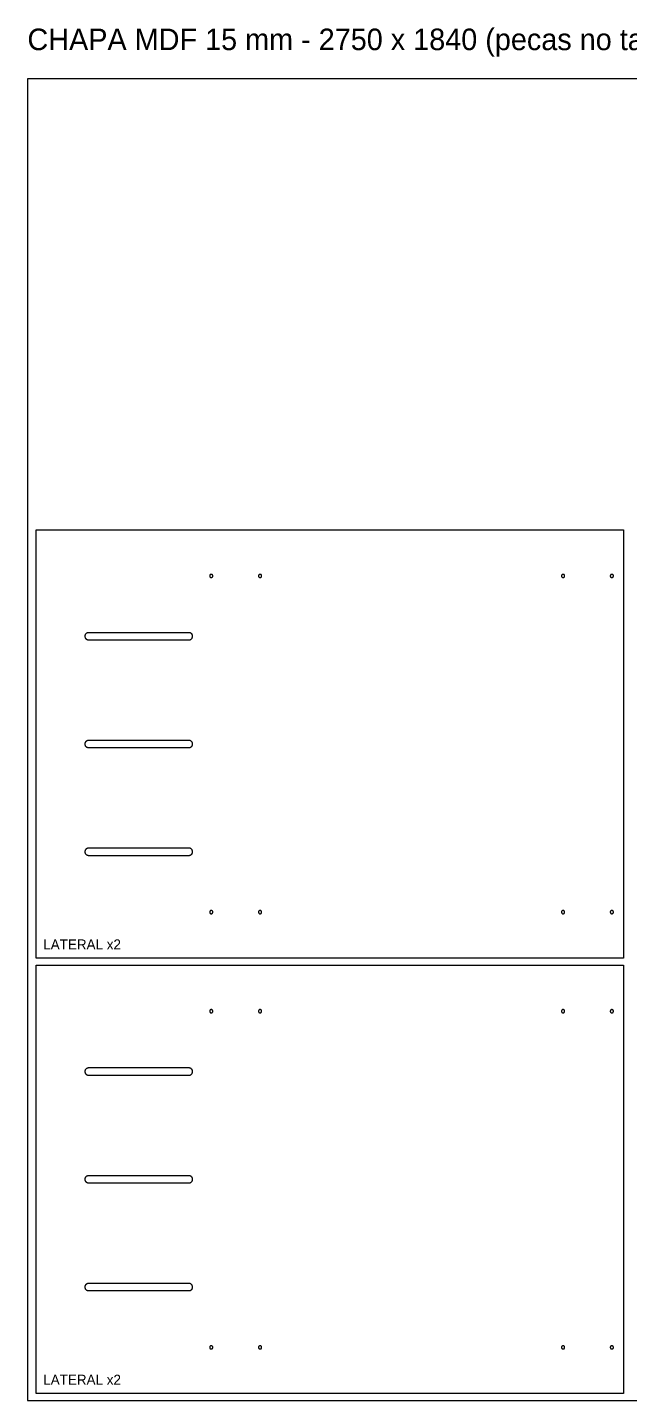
# Model space of a CAD drawing. Header units: millimetres. Extents: x 0 to 4450, y 0 to 1912.
# Drawn here: x 0 to 840, y 0 to 1912 of the extents above; entities that cross this region are included whole.
import ezdxf

# ---------------------------------------------------------------- set-up
doc = ezdxf.new("R2010")
doc.units = ezdxf.units.MM
for name, color, linetype in [('CORTE', 7, 'Continuous'), ('FUROS', 1, 'Continuous'), ('TEXTO', 3, 'Continuous')]:
    doc.layers.add(name, color=color, linetype=linetype)

msp = doc.modelspace()

# ---------------------------------------------------------------- linework, layer by layer
at = {"layer": 'CORTE'}
for points in [[(830, 616), (12, 616), (12, 1212), (830, 1212), (830, 616)], [(830, 10), (12, 10), (12, 606), (830, 606), (830, 10)]]:
    msp.add_lwpolyline(points, close=True, dxfattribs=at)
at = {"layer": 'FUROS'}
for points in [[(256.4, 1150.2), (256.3, 1150.2), (256.1, 1150.2), (256, 1150.2), (255.9, 1150.2), (255.7, 1150.2), (255.6, 1150.2), (255.4, 1150.2), (255.3, 1150.1), (255.1, 1150.1), (255, 1150), (254.9, 1149.9), (254.7, 1149.9), (254.6, 1149.8), (254.5, 1149.7), (254.4, 1149.6), (254.3, 1149.5), (254.2, 1149.4), (254.1, 1149.3), (254.1, 1149.1), (254, 1149), (253.9, 1148.9), (253.9, 1148.7), (253.8, 1148.6), (253.8, 1148.4), (253.8, 1148.3), (253.8, 1148.1), (253.8, 1148), (253.8, 1147.9), (253.8, 1147.7), (253.8, 1147.6), (253.8, 1147.4), (253.9, 1147.3), (253.9, 1147.1), (254, 1147), (254.1, 1146.9), (254.1, 1146.7), (254.2, 1146.6), (254.3, 1146.5), (254.4, 1146.4), (254.5, 1146.3), (254.6, 1146.2), (254.7, 1146.1), (254.9, 1146.1), (255, 1146), (255.1, 1145.9), (255.3, 1145.9), (255.4, 1145.8), (255.6, 1145.8), (255.7, 1145.8), (255.9, 1145.8), (256, 1145.8), (256.1, 1145.8), (256.3, 1145.8), (256.4, 1145.8), (256.6, 1145.8), (256.7, 1145.9), (256.9, 1145.9), (257, 1146), (257.1, 1146.1), (257.3, 1146.1), (257.4, 1146.2), (257.5, 1146.3), (257.6, 1146.4), (257.7, 1146.5), (257.8, 1146.6), (257.9, 1146.7), (257.9, 1146.9), (258, 1147), (258.1, 1147.1), (258.1, 1147.3), (258.2, 1147.4), (258.2, 1147.6), (258.2, 1147.7), (258.2, 1147.9), (258.2, 1148), (258.2, 1148.1), (258.2, 1148.3), (258.2, 1148.4), (258.2, 1148.6), (258.1, 1148.7), (258.1, 1148.9), (258, 1149), (257.9, 1149.1), (257.9, 1149.3), (257.8, 1149.4), (257.7, 1149.5), (257.6, 1149.6), (257.5, 1149.7), (257.4, 1149.8), (257.3, 1149.9), (257.1, 1149.9), (257, 1150), (256.9, 1150.1), (256.7, 1150.1), (256.6, 1150.2), (256.4, 1150.2)], [(324.3, 1150.2), (324.1, 1150.2), (324, 1150.2), (323.9, 1150.2), (323.7, 1150.2), (323.6, 1150.2), (323.4, 1150.2), (323.3, 1150.1), (323.1, 1150.1), (323, 1150), (322.9, 1149.9), (322.7, 1149.9), (322.6, 1149.8), (322.5, 1149.7), (322.4, 1149.6), (322.3, 1149.5), (322.2, 1149.4), (322.1, 1149.3), (322.1, 1149.1), (322, 1149), (321.9, 1148.9), (321.9, 1148.7), (321.8, 1148.6), (321.8, 1148.4), (321.8, 1148.3), (321.8, 1148.1), (321.8, 1148), (321.8, 1147.9), (321.8, 1147.7), (321.8, 1147.6), (321.8, 1147.4), (321.9, 1147.3), (321.9, 1147.1), (322, 1147), (322.1, 1146.9), (322.1, 1146.7), (322.2, 1146.6), (322.3, 1146.5), (322.4, 1146.4), (322.5, 1146.3), (322.6, 1146.2), (322.7, 1146.1), (322.9, 1146.1), (323, 1146), (323.1, 1145.9), (323.3, 1145.9), (323.4, 1145.8), (323.6, 1145.8), (323.7, 1145.8), (323.9, 1145.8), (324, 1145.8), (324.1, 1145.8), (324.3, 1145.8), (324.4, 1145.8), (324.6, 1145.8), (324.7, 1145.9), (324.9, 1145.9), (325, 1146), (325.1, 1146.1), (325.3, 1146.1), (325.4, 1146.2), (325.5, 1146.3), (325.6, 1146.4), (325.7, 1146.5), (325.8, 1146.6), (325.9, 1146.7), (325.9, 1146.9), (326, 1147), (326.1, 1147.1), (326.1, 1147.3), (326.2, 1147.4), (326.2, 1147.6), (326.2, 1147.7), (326.2, 1147.9), (326.2, 1148), (326.2, 1148.1), (326.2, 1148.3), (326.2, 1148.4), (326.2, 1148.6), (326.1, 1148.7), (326.1, 1148.9), (326, 1149), (325.9, 1149.1), (325.9, 1149.3), (325.8, 1149.4), (325.7, 1149.5), (325.6, 1149.6), (325.5, 1149.7), (325.4, 1149.8), (325.3, 1149.9), (325.1, 1149.9), (325, 1150), (324.9, 1150.1), (324.7, 1150.1), (324.6, 1150.2), (324.4, 1150.2), (324.3, 1150.2)], [(746.4, 1150.2), (746.3, 1150.2), (746.1, 1150.2), (746, 1150.2), (745.9, 1150.2), (745.7, 1150.2), (745.6, 1150.2), (745.4, 1150.2), (745.3, 1150.1), (745.1, 1150.1), (745, 1150), (744.9, 1149.9), (744.7, 1149.9), (744.6, 1149.8), (744.5, 1149.7), (744.4, 1149.6), (744.3, 1149.5), (744.2, 1149.4), (744.1, 1149.3), (744.1, 1149.1), (744, 1149), (743.9, 1148.9), (743.9, 1148.7), (743.8, 1148.6), (743.8, 1148.4), (743.8, 1148.3), (743.8, 1148.1), (743.8, 1148), (743.8, 1147.9), (743.8, 1147.7), (743.8, 1147.6), (743.8, 1147.4), (743.9, 1147.3), (743.9, 1147.1), (744, 1147), (744.1, 1146.9), (744.1, 1146.7), (744.2, 1146.6), (744.3, 1146.5), (744.4, 1146.4), (744.5, 1146.3), (744.6, 1146.2), (744.7, 1146.1), (744.9, 1146.1), (745, 1146), (745.1, 1145.9), (745.3, 1145.9), (745.4, 1145.8), (745.6, 1145.8), (745.7, 1145.8), (745.9, 1145.8), (746, 1145.8), (746.1, 1145.8), (746.3, 1145.8), (746.4, 1145.8), (746.6, 1145.8), (746.7, 1145.9), (746.9, 1145.9), (747, 1146), (747.1, 1146.1), (747.3, 1146.1), (747.4, 1146.2), (747.5, 1146.3), (747.6, 1146.4), (747.7, 1146.5), (747.8, 1146.6), (747.9, 1146.7), (747.9, 1146.9), (748, 1147), (748.1, 1147.1), (748.1, 1147.3), (748.2, 1147.4), (748.2, 1147.6), (748.2, 1147.7), (748.2, 1147.9), (748.2, 1148), (748.2, 1148.1), (748.2, 1148.3), (748.2, 1148.4), (748.2, 1148.6), (748.1, 1148.7), (748.1, 1148.9), (748, 1149), (747.9, 1149.1), (747.9, 1149.3), (747.8, 1149.4), (747.7, 1149.5), (747.6, 1149.6), (747.5, 1149.7), (747.4, 1149.8), (747.3, 1149.9), (747.1, 1149.9), (747, 1150), (746.9, 1150.1), (746.7, 1150.1), (746.6, 1150.2), (746.4, 1150.2)], [(814.4, 1150.2), (814.3, 1150.2), (814.1, 1150.2), (814, 1150.2), (813.9, 1150.2), (813.7, 1150.2), (813.6, 1150.2), (813.4, 1150.2), (813.3, 1150.1), (813.1, 1150.1), (813, 1150), (812.9, 1149.9), (812.7, 1149.9), (812.6, 1149.8), (812.5, 1149.7), (812.4, 1149.6), (812.3, 1149.5), (812.2, 1149.4), (812.1, 1149.3), (812.1, 1149.1), (812, 1149), (811.9, 1148.9), (811.9, 1148.7), (811.8, 1148.6), (811.8, 1148.4), (811.8, 1148.3), (811.8, 1148.1), (811.8, 1148), (811.8, 1147.9), (811.8, 1147.7), (811.8, 1147.6), (811.8, 1147.4), (811.9, 1147.3), (811.9, 1147.1), (812, 1147), (812.1, 1146.9), (812.1, 1146.7), (812.2, 1146.6), (812.3, 1146.5), (812.4, 1146.4), (812.5, 1146.3), (812.6, 1146.2), (812.7, 1146.1), (812.9, 1146.1), (813, 1146), (813.1, 1145.9), (813.3, 1145.9), (813.4, 1145.8), (813.6, 1145.8), (813.7, 1145.8), (813.9, 1145.8), (814, 1145.8), (814.1, 1145.8), (814.3, 1145.8), (814.4, 1145.8), (814.6, 1145.8), (814.7, 1145.9), (814.9, 1145.9), (815, 1146), (815.1, 1146.1), (815.3, 1146.1), (815.4, 1146.2), (815.5, 1146.3), (815.6, 1146.4), (815.7, 1146.5), (815.8, 1146.6), (815.9, 1146.7), (815.9, 1146.9), (816, 1147), (816.1, 1147.1), (816.1, 1147.3), (816.2, 1147.4), (816.2, 1147.6), (816.2, 1147.7), (816.2, 1147.9), (816.2, 1148), (816.2, 1148.1), (816.2, 1148.3), (816.2, 1148.4), (816.2, 1148.6), (816.1, 1148.7), (816.1, 1148.9), (816, 1149), (815.9, 1149.1), (815.9, 1149.3), (815.8, 1149.4), (815.7, 1149.5), (815.6, 1149.6), (815.5, 1149.7), (815.4, 1149.8), (815.3, 1149.9), (815.1, 1149.9), (815, 1150), (814.9, 1150.1), (814.7, 1150.1), (814.6, 1150.2), (814.4, 1150.2)], [(83.5, 1059.2), (84, 1059.1), (84.5, 1059), (85, 1059), (225, 1059), (225.5, 1059), (226, 1059.1), (226.5, 1059.2), (226.9, 1059.4), (227.4, 1059.6), (227.8, 1059.8), (228.2, 1060.1), (228.5, 1060.5), (228.9, 1060.8), (229.2, 1061.2), (229.4, 1061.6), (229.6, 1062.1), (229.8, 1062.5), (229.9, 1063), (230, 1063.5), (230, 1064), (230, 1064.5), (229.9, 1065), (229.8, 1065.5), (229.6, 1065.9), (229.4, 1066.4), (229.2, 1066.8), (228.9, 1067.2), (228.5, 1067.5), (228.2, 1067.9), (227.8, 1068.2), (227.4, 1068.4), (226.9, 1068.6), (226.5, 1068.8), (226, 1068.9), (225.5, 1069), (225, 1069), (85, 1069), (84.5, 1069), (84, 1068.9), (83.5, 1068.8), (83.1, 1068.6), (82.6, 1068.4), (82.2, 1068.2), (81.8, 1067.9), (81.5, 1067.5), (81.1, 1067.2), (80.8, 1066.8), (80.6, 1066.4), (80.4, 1065.9), (80.2, 1065.5), (80.1, 1065), (80, 1064.5), (80, 1064), (80, 1063.5), (80.1, 1063), (80.2, 1062.5), (80.4, 1062.1), (80.6, 1061.6), (80.8, 1061.2), (81.1, 1060.8), (81.5, 1060.5), (81.8, 1060.1), (82.2, 1059.8), (82.6, 1059.6), (83.1, 1059.4), (83.5, 1059.2)], [(84, 909.1), (84.5, 909), (85, 909), (225, 909), (225.5, 909), (226, 909.1), (226.5, 909.2), (226.9, 909.4), (227.4, 909.6), (227.8, 909.8), (228.2, 910.1), (228.5, 910.5), (228.9, 910.8), (229.2, 911.2), (229.4, 911.6), (229.6, 912.1), (229.8, 912.5), (229.9, 913), (230, 913.5), (230, 914), (230, 914.5), (229.9, 915), (229.8, 915.5), (229.6, 915.9), (229.4, 916.4), (229.2, 916.8), (228.9, 917.2), (228.5, 917.5), (228.2, 917.9), (227.8, 918.2), (227.4, 918.4), (226.9, 918.6), (226.5, 918.8), (226, 918.9), (225.5, 919), (225, 919), (85, 919), (84.5, 919), (84, 918.9), (83.5, 918.8), (83.1, 918.6), (82.6, 918.4), (82.2, 918.2), (81.8, 917.9), (81.5, 917.5), (81.1, 917.2), (80.8, 916.8), (80.6, 916.4), (80.4, 915.9), (80.2, 915.5), (80.1, 915), (80, 914.5), (80, 914), (80, 913.5), (80.1, 913), (80.2, 912.5), (80.4, 912.1), (80.6, 911.6), (80.8, 911.2), (81.1, 910.8), (81.5, 910.5), (81.8, 910.1), (82.2, 909.8), (82.6, 909.6), (83.1, 909.4), (83.5, 909.2), (84, 909.1)], [(83.5, 759.2), (84, 759.1), (84.5, 759), (85, 759), (225, 759), (225.5, 759), (226, 759.1), (226.5, 759.2), (226.9, 759.4), (227.4, 759.6), (227.8, 759.8), (228.2, 760.1), (228.5, 760.5), (228.9, 760.8), (229.2, 761.2), (229.4, 761.6), (229.6, 762.1), (229.8, 762.5), (229.9, 763), (230, 763.5), (230, 764), (230, 764.5), (229.9, 765), (229.8, 765.5), (229.6, 765.9), (229.4, 766.4), (229.2, 766.8), (228.9, 767.2), (228.5, 767.5), (228.2, 767.9), (227.8, 768.2), (227.4, 768.4), (226.9, 768.6), (226.5, 768.8), (226, 768.9), (225.5, 769), (225, 769), (85, 769), (84.5, 769), (84, 768.9), (83.5, 768.8), (83.1, 768.6), (82.6, 768.4), (82.2, 768.2), (81.8, 767.9), (81.5, 767.5), (81.1, 767.2), (80.8, 766.8), (80.6, 766.4), (80.4, 765.9), (80.2, 765.5), (80.1, 765), (80, 764.5), (80, 764), (80, 763.5), (80.1, 763), (80.2, 762.5), (80.4, 762.1), (80.6, 761.6), (80.8, 761.2), (81.1, 760.8), (81.5, 760.5), (81.8, 760.1), (82.2, 759.8), (82.6, 759.6), (83.1, 759.4), (83.5, 759.2)], [(256.4, 682.2), (256.3, 682.2), (256.1, 682.2), (256, 682.2), (255.9, 682.2), (255.7, 682.2), (255.6, 682.2), (255.4, 682.2), (255.3, 682.1), (255.1, 682.1), (255, 682), (254.9, 681.9), (254.7, 681.9), (254.6, 681.8), (254.5, 681.7), (254.4, 681.6), (254.3, 681.5), (254.2, 681.4), (254.1, 681.3), (254.1, 681.1), (254, 681), (253.9, 680.9), (253.9, 680.7), (253.8, 680.6), (253.8, 680.4), (253.8, 680.3), (253.8, 680.1), (253.8, 680), (253.8, 679.9), (253.8, 679.7), (253.8, 679.6), (253.8, 679.4), (253.9, 679.3), (253.9, 679.1), (254, 679), (254.1, 678.9), (254.1, 678.7), (254.2, 678.6), (254.3, 678.5), (254.4, 678.4), (254.5, 678.3), (254.6, 678.2), (254.7, 678.1), (254.9, 678.1), (255, 678), (255.1, 677.9), (255.3, 677.9), (255.4, 677.8), (255.6, 677.8), (255.7, 677.8), (255.9, 677.8), (256, 677.8), (256.1, 677.8), (256.3, 677.8), (256.4, 677.8), (256.6, 677.8), (256.7, 677.9), (256.9, 677.9), (257, 678), (257.1, 678.1), (257.3, 678.1), (257.4, 678.2), (257.5, 678.3), (257.6, 678.4), (257.7, 678.5), (257.8, 678.6), (257.9, 678.7), (257.9, 678.9), (258, 679), (258.1, 679.1), (258.1, 679.3), (258.2, 679.4), (258.2, 679.6), (258.2, 679.7), (258.2, 679.9), (258.2, 680), (258.2, 680.1), (258.2, 680.3), (258.2, 680.4), (258.2, 680.6), (258.1, 680.7), (258.1, 680.9), (258, 681), (257.9, 681.1), (257.9, 681.3), (257.8, 681.4), (257.7, 681.5), (257.6, 681.6), (257.5, 681.7), (257.4, 681.8), (257.3, 681.9), (257.1, 681.9), (257, 682), (256.9, 682.1), (256.7, 682.1), (256.6, 682.2), (256.4, 682.2)], [(324.3, 682.2), (324.1, 682.2), (324, 682.2), (323.9, 682.2), (323.7, 682.2), (323.6, 682.2), (323.4, 682.2), (323.3, 682.1), (323.1, 682.1), (323, 682), (322.9, 681.9), (322.7, 681.9), (322.6, 681.8), (322.5, 681.7), (322.4, 681.6), (322.3, 681.5), (322.2, 681.4), (322.1, 681.3), (322.1, 681.1), (322, 681), (321.9, 680.9), (321.9, 680.7), (321.8, 680.6), (321.8, 680.4), (321.8, 680.3), (321.8, 680.1), (321.8, 680), (321.8, 679.9), (321.8, 679.7), (321.8, 679.6), (321.8, 679.4), (321.9, 679.3), (321.9, 679.1), (322, 679), (322.1, 678.9), (322.1, 678.7), (322.2, 678.6), (322.3, 678.5), (322.4, 678.4), (322.5, 678.3), (322.6, 678.2), (322.7, 678.1), (322.9, 678.1), (323, 678), (323.1, 677.9), (323.3, 677.9), (323.4, 677.8), (323.6, 677.8), (323.7, 677.8), (323.9, 677.8), (324, 677.8), (324.1, 677.8), (324.3, 677.8), (324.4, 677.8), (324.6, 677.8), (324.7, 677.9), (324.9, 677.9), (325, 678), (325.1, 678.1), (325.3, 678.1), (325.4, 678.2), (325.5, 678.3), (325.6, 678.4), (325.7, 678.5), (325.8, 678.6), (325.9, 678.7), (325.9, 678.9), (326, 679), (326.1, 679.1), (326.1, 679.3), (326.2, 679.4), (326.2, 679.6), (326.2, 679.7), (326.2, 679.9), (326.2, 680), (326.2, 680.1), (326.2, 680.3), (326.2, 680.4), (326.2, 680.6), (326.1, 680.7), (326.1, 680.9), (326, 681), (325.9, 681.1), (325.9, 681.3), (325.8, 681.4), (325.7, 681.5), (325.6, 681.6), (325.5, 681.7), (325.4, 681.8), (325.3, 681.9), (325.1, 681.9), (325, 682), (324.9, 682.1), (324.7, 682.1), (324.6, 682.2), (324.4, 682.2), (324.3, 682.2)], [(746.3, 682.2), (746.1, 682.2), (746, 682.2), (745.9, 682.2), (745.7, 682.2), (745.6, 682.2), (745.4, 682.2), (745.3, 682.1), (745.1, 682.1), (745, 682), (744.9, 681.9), (744.7, 681.9), (744.6, 681.8), (744.5, 681.7), (744.4, 681.6), (744.3, 681.5), (744.2, 681.4), (744.1, 681.3), (744.1, 681.1), (744, 681), (743.9, 680.9), (743.9, 680.7), (743.8, 680.6), (743.8, 680.4), (743.8, 680.3), (743.8, 680.1), (743.8, 680), (743.8, 679.9), (743.8, 679.7), (743.8, 679.6), (743.8, 679.4), (743.9, 679.3), (743.9, 679.1), (744, 679), (744.1, 678.9), (744.1, 678.7), (744.2, 678.6), (744.3, 678.5), (744.4, 678.4), (744.5, 678.3), (744.6, 678.2), (744.7, 678.1), (744.9, 678.1), (745, 678), (745.1, 677.9), (745.3, 677.9), (745.4, 677.8), (745.6, 677.8), (745.7, 677.8), (745.9, 677.8), (746, 677.8), (746.1, 677.8), (746.3, 677.8), (746.4, 677.8), (746.6, 677.8), (746.7, 677.9), (746.9, 677.9), (747, 678), (747.1, 678.1), (747.3, 678.1), (747.4, 678.2), (747.5, 678.3), (747.6, 678.4), (747.7, 678.5), (747.8, 678.6), (747.9, 678.7), (747.9, 678.9), (748, 679), (748.1, 679.1), (748.1, 679.3), (748.2, 679.4), (748.2, 679.6), (748.2, 679.7), (748.2, 679.9), (748.2, 680), (748.2, 680.1), (748.2, 680.3), (748.2, 680.4), (748.2, 680.6), (748.1, 680.7), (748.1, 680.9), (748, 681), (747.9, 681.1), (747.9, 681.3), (747.8, 681.4), (747.7, 681.5), (747.6, 681.6), (747.5, 681.7), (747.4, 681.8), (747.3, 681.9), (747.1, 681.9), (747, 682), (746.9, 682.1), (746.7, 682.1), (746.6, 682.2), (746.4, 682.2), (746.3, 682.2)], [(814.3, 682.2), (814.1, 682.2), (814, 682.2), (813.9, 682.2), (813.7, 682.2), (813.6, 682.2), (813.4, 682.2), (813.3, 682.1), (813.1, 682.1), (813, 682), (812.9, 681.9), (812.7, 681.9), (812.6, 681.8), (812.5, 681.7), (812.4, 681.6), (812.3, 681.5), (812.2, 681.4), (812.1, 681.3), (812.1, 681.1), (812, 681), (811.9, 680.9), (811.9, 680.7), (811.8, 680.6), (811.8, 680.4), (811.8, 680.3), (811.8, 680.1), (811.8, 680), (811.8, 679.9), (811.8, 679.7), (811.8, 679.6), (811.8, 679.4), (811.9, 679.3), (811.9, 679.1), (812, 679), (812.1, 678.9), (812.1, 678.7), (812.2, 678.6), (812.3, 678.5), (812.4, 678.4), (812.5, 678.3), (812.6, 678.2), (812.7, 678.1), (812.9, 678.1), (813, 678), (813.1, 677.9), (813.3, 677.9), (813.4, 677.8), (813.6, 677.8), (813.7, 677.8), (813.9, 677.8), (814, 677.8), (814.1, 677.8), (814.3, 677.8), (814.4, 677.8), (814.6, 677.8), (814.7, 677.9), (814.9, 677.9), (815, 678), (815.1, 678.1), (815.3, 678.1), (815.4, 678.2), (815.5, 678.3), (815.6, 678.4), (815.7, 678.5), (815.8, 678.6), (815.9, 678.7), (815.9, 678.9), (816, 679), (816.1, 679.1), (816.1, 679.3), (816.2, 679.4), (816.2, 679.6), (816.2, 679.7), (816.2, 679.9), (816.2, 680), (816.2, 680.1), (816.2, 680.3), (816.2, 680.4), (816.2, 680.6), (816.1, 680.7), (816.1, 680.9), (816, 681), (815.9, 681.1), (815.9, 681.3), (815.8, 681.4), (815.7, 681.5), (815.6, 681.6), (815.5, 681.7), (815.4, 681.8), (815.3, 681.9), (815.1, 681.9), (815, 682), (814.9, 682.1), (814.7, 682.1), (814.6, 682.2), (814.4, 682.2), (814.3, 682.2)], [(256.4, 544.2), (256.3, 544.2), (256.1, 544.2), (256, 544.2), (255.9, 544.2), (255.7, 544.2), (255.6, 544.2), (255.4, 544.2), (255.3, 544.1), (255.1, 544.1), (255, 544), (254.9, 543.9), (254.7, 543.9), (254.6, 543.8), (254.5, 543.7), (254.4, 543.6), (254.3, 543.5), (254.2, 543.4), (254.1, 543.3), (254.1, 543.1), (254, 543), (253.9, 542.9), (253.9, 542.7), (253.8, 542.6), (253.8, 542.4), (253.8, 542.3), (253.8, 542.1), (253.8, 542), (253.8, 541.9), (253.8, 541.7), (253.8, 541.6), (253.8, 541.4), (253.9, 541.3), (253.9, 541.1), (254, 541), (254.1, 540.9), (254.1, 540.7), (254.2, 540.6), (254.3, 540.5), (254.4, 540.4), (254.5, 540.3), (254.6, 540.2), (254.7, 540.1), (254.9, 540.1), (255, 540), (255.1, 539.9), (255.3, 539.9), (255.4, 539.8), (255.6, 539.8), (255.7, 539.8), (255.9, 539.8), (256, 539.8), (256.1, 539.8), (256.3, 539.8), (256.4, 539.8), (256.6, 539.8), (256.7, 539.9), (256.9, 539.9), (257, 540), (257.1, 540.1), (257.3, 540.1), (257.4, 540.2), (257.5, 540.3), (257.6, 540.4), (257.7, 540.5), (257.8, 540.6), (257.9, 540.7), (257.9, 540.9), (258, 541), (258.1, 541.1), (258.1, 541.3), (258.2, 541.4), (258.2, 541.6), (258.2, 541.7), (258.2, 541.9), (258.2, 542), (258.2, 542.1), (258.2, 542.3), (258.2, 542.4), (258.2, 542.6), (258.1, 542.7), (258.1, 542.9), (258, 543), (257.9, 543.1), (257.9, 543.3), (257.8, 543.4), (257.7, 543.5), (257.6, 543.6), (257.5, 543.7), (257.4, 543.8), (257.3, 543.9), (257.1, 543.9), (257, 544), (256.9, 544.1), (256.7, 544.1), (256.6, 544.2), (256.4, 544.2)], [(324.3, 544.2), (324.1, 544.2), (324, 544.2), (323.9, 544.2), (323.7, 544.2), (323.6, 544.2), (323.4, 544.2), (323.3, 544.1), (323.1, 544.1), (323, 544), (322.9, 543.9), (322.7, 543.9), (322.6, 543.8), (322.5, 543.7), (322.4, 543.6), (322.3, 543.5), (322.2, 543.4), (322.1, 543.3), (322.1, 543.1), (322, 543), (321.9, 542.9), (321.9, 542.7), (321.8, 542.6), (321.8, 542.4), (321.8, 542.3), (321.8, 542.1), (321.8, 542), (321.8, 541.9), (321.8, 541.7), (321.8, 541.6), (321.8, 541.4), (321.9, 541.3), (321.9, 541.1), (322, 541), (322.1, 540.9), (322.1, 540.7), (322.2, 540.6), (322.3, 540.5), (322.4, 540.4), (322.5, 540.3), (322.6, 540.2), (322.7, 540.1), (322.9, 540.1), (323, 540), (323.1, 539.9), (323.3, 539.9), (323.4, 539.8), (323.6, 539.8), (323.7, 539.8), (323.9, 539.8), (324, 539.8), (324.1, 539.8), (324.3, 539.8), (324.4, 539.8), (324.6, 539.8), (324.7, 539.9), (324.9, 539.9), (325, 540), (325.1, 540.1), (325.3, 540.1), (325.4, 540.2), (325.5, 540.3), (325.6, 540.4), (325.7, 540.5), (325.8, 540.6), (325.9, 540.7), (325.9, 540.9), (326, 541), (326.1, 541.1), (326.1, 541.3), (326.2, 541.4), (326.2, 541.6), (326.2, 541.7), (326.2, 541.9), (326.2, 542), (326.2, 542.1), (326.2, 542.3), (326.2, 542.4), (326.2, 542.6), (326.1, 542.7), (326.1, 542.9), (326, 543), (325.9, 543.1), (325.9, 543.3), (325.8, 543.4), (325.7, 543.5), (325.6, 543.6), (325.5, 543.7), (325.4, 543.8), (325.3, 543.9), (325.1, 543.9), (325, 544), (324.9, 544.1), (324.7, 544.1), (324.6, 544.2), (324.4, 544.2), (324.3, 544.2)], [(746.4, 544.2), (746.3, 544.2), (746.1, 544.2), (746, 544.2), (745.9, 544.2), (745.7, 544.2), (745.6, 544.2), (745.4, 544.2), (745.3, 544.1), (745.1, 544.1), (745, 544), (744.9, 543.9), (744.7, 543.9), (744.6, 543.8), (744.5, 543.7), (744.4, 543.6), (744.3, 543.5), (744.2, 543.4), (744.1, 543.3), (744.1, 543.1), (744, 543), (743.9, 542.9), (743.9, 542.7), (743.8, 542.6), (743.8, 542.4), (743.8, 542.3), (743.8, 542.1), (743.8, 542), (743.8, 541.9), (743.8, 541.7), (743.8, 541.6), (743.8, 541.4), (743.9, 541.3), (743.9, 541.1), (744, 541), (744.1, 540.9), (744.1, 540.7), (744.2, 540.6), (744.3, 540.5), (744.4, 540.4), (744.5, 540.3), (744.6, 540.2), (744.7, 540.1), (744.9, 540.1), (745, 540), (745.1, 539.9), (745.3, 539.9), (745.4, 539.8), (745.6, 539.8), (745.7, 539.8), (745.9, 539.8), (746, 539.8), (746.1, 539.8), (746.3, 539.8), (746.4, 539.8), (746.6, 539.8), (746.7, 539.9), (746.9, 539.9), (747, 540), (747.1, 540.1), (747.3, 540.1), (747.4, 540.2), (747.5, 540.3), (747.6, 540.4), (747.7, 540.5), (747.8, 540.6), (747.9, 540.7), (747.9, 540.9), (748, 541), (748.1, 541.1), (748.1, 541.3), (748.2, 541.4), (748.2, 541.6), (748.2, 541.7), (748.2, 541.9), (748.2, 542), (748.2, 542.1), (748.2, 542.3), (748.2, 542.4), (748.2, 542.6), (748.1, 542.7), (748.1, 542.9), (748, 543), (747.9, 543.1), (747.9, 543.3), (747.8, 543.4), (747.7, 543.5), (747.6, 543.6), (747.5, 543.7), (747.4, 543.8), (747.3, 543.9), (747.1, 543.9), (747, 544), (746.9, 544.1), (746.7, 544.1), (746.6, 544.2), (746.4, 544.2)], [(814.4, 544.2), (814.3, 544.2), (814.1, 544.2), (814, 544.2), (813.9, 544.2), (813.7, 544.2), (813.6, 544.2), (813.4, 544.2), (813.3, 544.1), (813.1, 544.1), (813, 544), (812.9, 543.9), (812.7, 543.9), (812.6, 543.8), (812.5, 543.7), (812.4, 543.6), (812.3, 543.5), (812.2, 543.4), (812.1, 543.3), (812.1, 543.1), (812, 543), (811.9, 542.9), (811.9, 542.7), (811.8, 542.6), (811.8, 542.4), (811.8, 542.3), (811.8, 542.1), (811.8, 542), (811.8, 541.9), (811.8, 541.7), (811.8, 541.6), (811.8, 541.4), (811.9, 541.3), (811.9, 541.1), (812, 541), (812.1, 540.9), (812.1, 540.7), (812.2, 540.6), (812.3, 540.5), (812.4, 540.4), (812.5, 540.3), (812.6, 540.2), (812.7, 540.1), (812.9, 540.1), (813, 540), (813.1, 539.9), (813.3, 539.9), (813.4, 539.8), (813.6, 539.8), (813.7, 539.8), (813.9, 539.8), (814, 539.8), (814.1, 539.8), (814.3, 539.8), (814.4, 539.8), (814.6, 539.8), (814.7, 539.9), (814.9, 539.9), (815, 540), (815.1, 540.1), (815.3, 540.1), (815.4, 540.2), (815.5, 540.3), (815.6, 540.4), (815.7, 540.5), (815.8, 540.6), (815.9, 540.7), (815.9, 540.9), (816, 541), (816.1, 541.1), (816.1, 541.3), (816.2, 541.4), (816.2, 541.6), (816.2, 541.7), (816.2, 541.9), (816.2, 542), (816.2, 542.1), (816.2, 542.3), (816.2, 542.4), (816.2, 542.6), (816.1, 542.7), (816.1, 542.9), (816, 543), (815.9, 543.1), (815.9, 543.3), (815.8, 543.4), (815.7, 543.5), (815.6, 543.6), (815.5, 543.7), (815.4, 543.8), (815.3, 543.9), (815.1, 543.9), (815, 544), (814.9, 544.1), (814.7, 544.1), (814.6, 544.2), (814.4, 544.2)], [(83.5, 453.2), (84, 453.1), (84.5, 453), (85, 453), (225, 453), (225.5, 453), (226, 453.1), (226.5, 453.2), (226.9, 453.4), (227.4, 453.6), (227.8, 453.8), (228.2, 454.1), (228.5, 454.5), (228.9, 454.8), (229.2, 455.2), (229.4, 455.6), (229.6, 456.1), (229.8, 456.5), (229.9, 457), (230, 457.5), (230, 458), (230, 458.5), (229.9, 459), (229.8, 459.5), (229.6, 459.9), (229.4, 460.4), (229.2, 460.8), (228.9, 461.2), (228.5, 461.5), (228.2, 461.9), (227.8, 462.2), (227.4, 462.4), (226.9, 462.6), (226.5, 462.8), (226, 462.9), (225.5, 463), (225, 463), (85, 463), (84.5, 463), (84, 462.9), (83.5, 462.8), (83.1, 462.6), (82.6, 462.4), (82.2, 462.2), (81.8, 461.9), (81.5, 461.5), (81.1, 461.2), (80.8, 460.8), (80.6, 460.4), (80.4, 459.9), (80.2, 459.5), (80.1, 459), (80, 458.5), (80, 458), (80, 457.5), (80.1, 457), (80.2, 456.5), (80.4, 456.1), (80.6, 455.6), (80.8, 455.2), (81.1, 454.8), (81.5, 454.5), (81.8, 454.1), (82.2, 453.8), (82.6, 453.6), (83.1, 453.4), (83.5, 453.2)], [(84, 303.1), (84.5, 303), (85, 303), (225, 303), (225.5, 303), (226, 303.1), (226.5, 303.2), (226.9, 303.4), (227.4, 303.6), (227.8, 303.8), (228.2, 304.1), (228.5, 304.5), (228.9, 304.8), (229.2, 305.2), (229.4, 305.6), (229.6, 306.1), (229.8, 306.5), (229.9, 307), (230, 307.5), (230, 308), (230, 308.5), (229.9, 309), (229.8, 309.5), (229.6, 309.9), (229.4, 310.4), (229.2, 310.8), (228.9, 311.2), (228.5, 311.5), (228.2, 311.9), (227.8, 312.2), (227.4, 312.4), (226.9, 312.6), (226.5, 312.8), (226, 312.9), (225.5, 313), (225, 313), (85, 313), (84.5, 313), (84, 312.9), (83.5, 312.8), (83.1, 312.6), (82.6, 312.4), (82.2, 312.2), (81.8, 311.9), (81.5, 311.5), (81.1, 311.2), (80.8, 310.8), (80.6, 310.4), (80.4, 309.9), (80.2, 309.5), (80.1, 309), (80, 308.5), (80, 308), (80, 307.5), (80.1, 307), (80.2, 306.5), (80.4, 306.1), (80.6, 305.6), (80.8, 305.2), (81.1, 304.8), (81.5, 304.5), (81.8, 304.1), (82.2, 303.8), (82.6, 303.6), (83.1, 303.4), (83.5, 303.2), (84, 303.1)], [(83.5, 153.2), (84, 153.1), (84.5, 153), (85, 153), (225, 153), (225.5, 153), (226, 153.1), (226.5, 153.2), (226.9, 153.4), (227.4, 153.6), (227.8, 153.8), (228.2, 154.1), (228.5, 154.5), (228.9, 154.8), (229.2, 155.2), (229.4, 155.6), (229.6, 156.1), (229.8, 156.5), (229.9, 157), (230, 157.5), (230, 158), (230, 158.5), (229.9, 159), (229.8, 159.5), (229.6, 159.9), (229.4, 160.4), (229.2, 160.8), (228.9, 161.2), (228.5, 161.5), (228.2, 161.9), (227.8, 162.2), (227.4, 162.4), (226.9, 162.6), (226.5, 162.8), (226, 162.9), (225.5, 163), (225, 163), (85, 163), (84.5, 163), (84, 162.9), (83.5, 162.8), (83.1, 162.6), (82.6, 162.4), (82.2, 162.2), (81.8, 161.9), (81.5, 161.5), (81.1, 161.2), (80.8, 160.8), (80.6, 160.4), (80.4, 159.9), (80.2, 159.5), (80.1, 159), (80, 158.5), (80, 158), (80, 157.5), (80.1, 157), (80.2, 156.5), (80.4, 156.1), (80.6, 155.6), (80.8, 155.2), (81.1, 154.8), (81.5, 154.5), (81.8, 154.1), (82.2, 153.8), (82.6, 153.6), (83.1, 153.4), (83.5, 153.2)], [(256.4, 76.2), (256.3, 76.2), (256.1, 76.2), (256, 76.2), (255.9, 76.2), (255.7, 76.2), (255.6, 76.2), (255.4, 76.2), (255.3, 76.1), (255.1, 76.1), (255, 76), (254.9, 75.9), (254.7, 75.9), (254.6, 75.8), (254.5, 75.7), (254.4, 75.6), (254.3, 75.5), (254.2, 75.4), (254.1, 75.3), (254.1, 75.1), (254, 75), (253.9, 74.9), (253.9, 74.7), (253.8, 74.6), (253.8, 74.4), (253.8, 74.3), (253.8, 74.1), (253.8, 74), (253.8, 73.9), (253.8, 73.7), (253.8, 73.6), (253.8, 73.4), (253.9, 73.3), (253.9, 73.1), (254, 73), (254.1, 72.9), (254.1, 72.7), (254.2, 72.6), (254.3, 72.5), (254.4, 72.4), (254.5, 72.3), (254.6, 72.2), (254.7, 72.1), (254.9, 72.1), (255, 72), (255.1, 71.9), (255.3, 71.9), (255.4, 71.8), (255.6, 71.8), (255.7, 71.8), (255.9, 71.8), (256, 71.8), (256.1, 71.8), (256.3, 71.8), (256.4, 71.8), (256.6, 71.8), (256.7, 71.9), (256.9, 71.9), (257, 72), (257.1, 72.1), (257.3, 72.1), (257.4, 72.2), (257.5, 72.3), (257.6, 72.4), (257.7, 72.5), (257.8, 72.6), (257.9, 72.7), (257.9, 72.9), (258, 73), (258.1, 73.1), (258.1, 73.3), (258.2, 73.4), (258.2, 73.6), (258.2, 73.7), (258.2, 73.9), (258.2, 74), (258.2, 74.1), (258.2, 74.3), (258.2, 74.4), (258.2, 74.6), (258.1, 74.7), (258.1, 74.9), (258, 75), (257.9, 75.1), (257.9, 75.3), (257.8, 75.4), (257.7, 75.5), (257.6, 75.6), (257.5, 75.7), (257.4, 75.8), (257.3, 75.9), (257.1, 75.9), (257, 76), (256.9, 76.1), (256.7, 76.1), (256.6, 76.2), (256.4, 76.2)], [(324.3, 76.2), (324.1, 76.2), (324, 76.2), (323.9, 76.2), (323.7, 76.2), (323.6, 76.2), (323.4, 76.2), (323.3, 76.1), (323.1, 76.1), (323, 76), (322.9, 75.9), (322.7, 75.9), (322.6, 75.8), (322.5, 75.7), (322.4, 75.6), (322.3, 75.5), (322.2, 75.4), (322.1, 75.3), (322.1, 75.1), (322, 75), (321.9, 74.9), (321.9, 74.7), (321.8, 74.6), (321.8, 74.4), (321.8, 74.3), (321.8, 74.1), (321.8, 74), (321.8, 73.9), (321.8, 73.7), (321.8, 73.6), (321.8, 73.4), (321.9, 73.3), (321.9, 73.1), (322, 73), (322.1, 72.9), (322.1, 72.7), (322.2, 72.6), (322.3, 72.5), (322.4, 72.4), (322.5, 72.3), (322.6, 72.2), (322.7, 72.1), (322.9, 72.1), (323, 72), (323.1, 71.9), (323.3, 71.9), (323.4, 71.8), (323.6, 71.8), (323.7, 71.8), (323.9, 71.8), (324, 71.8), (324.1, 71.8), (324.3, 71.8), (324.4, 71.8), (324.6, 71.8), (324.7, 71.9), (324.9, 71.9), (325, 72), (325.1, 72.1), (325.3, 72.1), (325.4, 72.2), (325.5, 72.3), (325.6, 72.4), (325.7, 72.5), (325.8, 72.6), (325.9, 72.7), (325.9, 72.9), (326, 73), (326.1, 73.1), (326.1, 73.3), (326.2, 73.4), (326.2, 73.6), (326.2, 73.7), (326.2, 73.9), (326.2, 74), (326.2, 74.1), (326.2, 74.3), (326.2, 74.4), (326.2, 74.6), (326.1, 74.7), (326.1, 74.9), (326, 75), (325.9, 75.1), (325.9, 75.3), (325.8, 75.4), (325.7, 75.5), (325.6, 75.6), (325.5, 75.7), (325.4, 75.8), (325.3, 75.9), (325.1, 75.9), (325, 76), (324.9, 76.1), (324.7, 76.1), (324.6, 76.2), (324.4, 76.2), (324.3, 76.2)], [(746.3, 76.2), (746.1, 76.2), (746, 76.2), (745.9, 76.2), (745.7, 76.2), (745.6, 76.2), (745.4, 76.2), (745.3, 76.1), (745.1, 76.1), (745, 76), (744.9, 75.9), (744.7, 75.9), (744.6, 75.8), (744.5, 75.7), (744.4, 75.6), (744.3, 75.5), (744.2, 75.4), (744.1, 75.3), (744.1, 75.1), (744, 75), (743.9, 74.9), (743.9, 74.7), (743.8, 74.6), (743.8, 74.4), (743.8, 74.3), (743.8, 74.1), (743.8, 74), (743.8, 73.9), (743.8, 73.7), (743.8, 73.6), (743.8, 73.4), (743.9, 73.3), (743.9, 73.1), (744, 73), (744.1, 72.9), (744.1, 72.7), (744.2, 72.6), (744.3, 72.5), (744.4, 72.4), (744.5, 72.3), (744.6, 72.2), (744.7, 72.1), (744.9, 72.1), (745, 72), (745.1, 71.9), (745.3, 71.9), (745.4, 71.8), (745.6, 71.8), (745.7, 71.8), (745.9, 71.8), (746, 71.8), (746.1, 71.8), (746.3, 71.8), (746.4, 71.8), (746.6, 71.8), (746.7, 71.9), (746.9, 71.9), (747, 72), (747.1, 72.1), (747.3, 72.1), (747.4, 72.2), (747.5, 72.3), (747.6, 72.4), (747.7, 72.5), (747.8, 72.6), (747.9, 72.7), (747.9, 72.9), (748, 73), (748.1, 73.1), (748.1, 73.3), (748.2, 73.4), (748.2, 73.6), (748.2, 73.7), (748.2, 73.9), (748.2, 74), (748.2, 74.1), (748.2, 74.3), (748.2, 74.4), (748.2, 74.6), (748.1, 74.7), (748.1, 74.9), (748, 75), (747.9, 75.1), (747.9, 75.3), (747.8, 75.4), (747.7, 75.5), (747.6, 75.6), (747.5, 75.7), (747.4, 75.8), (747.3, 75.9), (747.1, 75.9), (747, 76), (746.9, 76.1), (746.7, 76.1), (746.6, 76.2), (746.4, 76.2), (746.3, 76.2)], [(814.3, 76.2), (814.1, 76.2), (814, 76.2), (813.9, 76.2), (813.7, 76.2), (813.6, 76.2), (813.4, 76.2), (813.3, 76.1), (813.1, 76.1), (813, 76), (812.9, 75.9), (812.7, 75.9), (812.6, 75.8), (812.5, 75.7), (812.4, 75.6), (812.3, 75.5), (812.2, 75.4), (812.1, 75.3), (812.1, 75.1), (812, 75), (811.9, 74.9), (811.9, 74.7), (811.8, 74.6), (811.8, 74.4), (811.8, 74.3), (811.8, 74.1), (811.8, 74), (811.8, 73.9), (811.8, 73.7), (811.8, 73.6), (811.8, 73.4), (811.9, 73.3), (811.9, 73.1), (812, 73), (812.1, 72.9), (812.1, 72.7), (812.2, 72.6), (812.3, 72.5), (812.4, 72.4), (812.5, 72.3), (812.6, 72.2), (812.7, 72.1), (812.9, 72.1), (813, 72), (813.1, 71.9), (813.3, 71.9), (813.4, 71.8), (813.6, 71.8), (813.7, 71.8), (813.9, 71.8), (814, 71.8), (814.1, 71.8), (814.3, 71.8), (814.4, 71.8), (814.6, 71.8), (814.7, 71.9), (814.9, 71.9), (815, 72), (815.1, 72.1), (815.3, 72.1), (815.4, 72.2), (815.5, 72.3), (815.6, 72.4), (815.7, 72.5), (815.8, 72.6), (815.9, 72.7), (815.9, 72.9), (816, 73), (816.1, 73.1), (816.1, 73.3), (816.2, 73.4), (816.2, 73.6), (816.2, 73.7), (816.2, 73.9), (816.2, 74), (816.2, 74.1), (816.2, 74.3), (816.2, 74.4), (816.2, 74.6), (816.1, 74.7), (816.1, 74.9), (816, 75), (815.9, 75.1), (815.9, 75.3), (815.8, 75.4), (815.7, 75.5), (815.6, 75.6), (815.5, 75.7), (815.4, 75.8), (815.3, 75.9), (815.1, 75.9), (815, 76), (814.9, 76.1), (814.7, 76.1), (814.6, 76.2), (814.4, 76.2), (814.3, 76.2)]]:
    msp.add_lwpolyline(points, close=True, dxfattribs=at)
at = {"layer": 'TEXTO'}
msp.add_lwpolyline([(0, 0), (2750, 0), (2750, 1840), (0, 1840)], close=True, dxfattribs=at)

# ---------------------------------------------------------------- texts
for s, height, p in [('CHAPA MDF 15 mm - 2750 x 1840 (pecas no tamanho final, sem fita)', 30, (0, 1880)), ('LATERAL x2', 14, (22, 628)), ('LATERAL x2', 14, (22, 22))]:
    msp.add_text(s, height=height, dxfattribs=at).set_placement(p)

doc.saveas('drawing.dxf')
